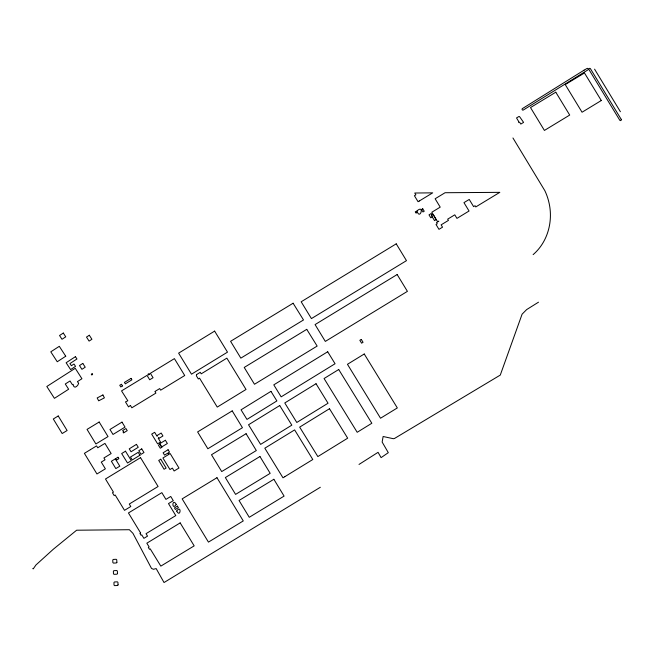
<?xml version="1.0" encoding="UTF-8"?>
<svg xmlns="http://www.w3.org/2000/svg" width="654" height="654" viewBox="0 0 654 654"><rect width="100%" height="100%" fill="white"/><g stroke="black" fill="none" stroke-linecap="round" stroke-linejoin="round"><path stroke-width="0.98" d="M533.124 254.627C547.627 242.184 553.194 221.673 549.123 203.288A57.715 57.715 0 0 0 544.864 190.706L512.94 137.969M359.013 464.438L378.069 452.323L381.086 457.636L388.304 452.666L382.149 442.063L383.121 436.504L393.332 438.711L394.517 438.458L500.277 375.085L522.096 314.182L526.65 309.587L538.487 302.189M432.245 216.858L430.773 217.782L428.999 214.88L431.19 213.531L432.081 214.986L433.308 214.692L431.82 212.239L440.216 207.138L435.131 198.767L445.063 192.726L499.795 192.35L475.785 206.934L475.049 205.708L473.61 206.631L469.229 199.437L463.956 202.642L469.049 211.013L456.942 218.387L454.775 214.831L447.671 219.155L448.431 220.406L441.131 224.845L442.545 227.175L438.965 229.341L436.03 224.51L437.224 223.782L436.504 222.597L438.826 221.191L437.51 221.6L433.553 215.084L436.014 219.703L434.526 220.611L431.37 215.419L432.081 214.986M320.337 487.271L164.031 582.534L156.167 568.579L153.453 569.282L151.515 568.44L132.958 533.353L129.378 529.715L76.632 530.214L53.366 549.188L35.929 564.991L33.272 568.849L32.7 568.596M594.568 69.152L620.393 111.72M176.694 511.036C180.561 518.45 181.747 504.136 176.694 511.036M176.253 504.397C171.552 511.412 172.076 497.22 176.253 504.397M78.635 383.35C77.916 386.154 73.755 389.817 73.142 384.364L72.463 384.805L70.019 380.98L65.277 383.996L68.637 389.236L54.421 398.343L46.818 386.489L75.243 368.292L81.93 378.74L77.434 381.617L78.635 383.35M518.794 121.677L518.728 122.527L519.922 122.617L520.813 124.08L523.592 122.388L519.57 116.649L518.908 116.494L516.521 117.949L518.794 121.677M416.95 210.948C419.999 220.946 424.904 203.86 416.95 210.948M196.617 374.562L196.347 375.739L198.309 378.944L199.56 378.184L217.251 407.082L246.027 389.465L226.856 358.139L201.203 373.835L200.279 372.322L196.617 374.562M116.886 562.342L116.371 562.963L113.428 563.094L112.848 562.53L112.774 560.012L113.248 559.44L116.167 559.293L116.739 559.832L116.886 562.342M117.499 573.574L116.984 574.196L114.041 574.335L113.461 573.771L113.387 571.253L113.861 570.68L116.78 570.533L117.352 571.065L117.499 573.574M118.063 584.88L117.548 585.494L114.613 585.632L114.025 585.068L113.951 582.551L114.434 581.978L117.344 581.823L117.916 582.362L118.063 584.88M75.423 356.659L66.119 362.757L70.607 369.6L75.545 366.363L74 364.008L71.384 365.733L69.953 363.55L76.951 358.981L75.423 356.659M149.513 374.26L148.335 375.028L147.869 374.325L149.047 373.557L149.513 374.26M65.743 356.226L57.25 361.752L50.783 351.827L59.301 346.318L65.743 356.226M63.315 333.049L59.539 335.494L61.991 339.271L65.752 336.835L63.315 333.049M89.312 335.249L86.492 337.072L89.099 341.094L91.912 339.271L89.312 335.249M158.701 437.878L158.211 438.196L160.549 442.055L157.614 443.829L151.695 434.117L154.655 432.31L157.009 436.218L157.524 435.916L157.205 435.433L161.17 433.038L162.944 435.965L158.996 438.376L158.701 437.878M82.805 363.42L79.494 365.545L81.913 369.322L85.233 367.205L82.805 363.42M136.433 444.36L129.239 448.848L131.053 451.767L138.256 447.279L136.433 444.36M584.079 70.158L522.472 108.556A0.842 0.842 0 0 0 522.203 109.717A0.842 0.842 0 0 0 523.364 109.986L587.823 69.953A0.842 0.842 0 0 0 588.134 68.801A0.842 0.842 0 0 0 586.981 68.49L584.079 70.158M130.399 405.423L128.527 406.878L125.478 401.899L127.841 400.788L121.538 390.896L147.019 375.371L149.701 379.77L153.061 377.726L150.371 373.303L174.405 358.629L184.722 375.519L160.68 390.185L159.707 388.574L155.382 391.206L154.908 391.501L155.889 393.111L131.846 407.785L130.399 405.423M419.247 200.974L418.053 201.71L414.415 195.718L415.879 194.835L414.75 193.02L432.686 192.848L419.271 201.015M123.622 432.024L123.14 432.319L123.508 432.923L127.228 430.643L125.92 428.525L122.69 430.512L123.622 432.024M125.486 451.203L121.677 453.557L127.514 462.999L131.323 460.645L125.486 451.203M270.96 391.354L241.048 409.821L246.967 419.41L276.879 400.935L270.96 391.354M329.485 408.717L299.671 427.119L317.852 456.582L347.675 438.18L329.485 408.717M122.478 385.909L120.786 386.947L119.756 385.271L121.44 384.241L122.478 385.909M422.729 208.781L421.495 209.542L422.991 211.97L424.233 211.209L422.729 208.781M361.286 339.426L359.847 340.309L361.613 343.178L363.052 342.295L361.286 339.426M279.732 405.545L248.528 424.773L260.619 444.393L291.823 425.157L279.732 405.545M338.715 369.51L324.065 378.527L357.19 432.286L371.832 423.261L338.715 369.51M316.029 383.718L284.784 402.954L296.793 422.468L328.046 403.224L316.029 383.718M284.768 476.709L282.986 477.812L264.813 448.203L294.627 429.907L312.8 459.517L284.768 476.709M58.231 415.969L53.301 418.993L62.171 433.537L67.109 430.52L58.231 415.969M90.407 449.666L84.391 453.345L96.956 473.97L105.376 468.836L101.272 462.108L105.032 459.803L103.921 457.964L111.147 453.557L104.942 443.387L97.748 447.777L96.555 445.897L90.407 449.666M141.738 448.881L138.795 450.68L141.035 454.334L143.978 452.535L141.738 448.881M161.767 447.311L160.295 448.219L158.415 445.137L159.895 444.246L161.767 447.311M168.078 449.748L163.116 452.789L164.53 455.11L167.776 453.14L168.626 454.514L162.92 457.98L169.975 469.556L172.37 468.092L174.127 470.986L178.975 468.035L170.179 453.574L169.272 454.121L168.438 452.731L169.517 452.086L168.078 449.748M327.695 351.754L273.789 384.854L281.155 396.855L335.061 363.747L327.695 351.754M364.245 353.994L347.454 364.294L380.538 418.225L397.33 407.933L364.245 353.994M131.029 378.38L124.432 382.41L125.315 383.849L131.912 379.819L131.029 378.38M214.626 331.112L178.616 353.152L191.491 374.186L227.494 352.146L214.626 331.112M121.979 422.124L109.962 429.474L113.011 434.46L125.037 427.103L121.979 422.124M139.964 455.233L132.263 459.934L130.498 457.023L138.19 452.331L139.964 455.233M140.618 532.985L139.923 533.411L141.051 535.274L141.755 534.849L143.88 538.348L147.526 536.125L146.038 533.672L175.779 515.581L168.487 503.588L173.285 500.67L170.735 496.46L165.928 499.386L161.84 492.658L128.446 512.965L140.618 532.985M555.794 92.198L530.508 107.567L544.414 130.44L569.699 115.063L555.794 92.198M601.288 100.528L582.052 112.226L565.236 84.579L584.472 72.978L601.288 100.528M293.115 303.227L230.584 341.314L240.836 358.139L303.505 319.961L293.115 303.227M99.171 422.018L87.047 429.4L95.885 443.96L108.024 436.586L99.171 422.018M396.226 243.836L301.175 301.78L311.427 318.596L406.477 260.652L396.226 243.836M306.751 329.346L244.228 367.442L254.48 384.266L317.149 346.08L306.751 329.346M397.158 274.541L315.073 324.588L325.324 341.413L407.409 291.357L397.158 274.541M117.982 457.252L115.586 458.716L116.453 460.154L118.865 458.699L117.982 457.252M165.38 440.265L159.739 443.698L161.718 446.935L167.359 443.502L165.38 440.265M140.536 457.645L105.49 478.998L113.453 492.143L112.455 492.748L114.188 495.601L115.178 495.004L124.513 510.341L130.792 506.523L129.279 504.03L158.088 486.494L140.536 457.645M232.211 410.884L197.614 431.926L207.849 448.758L242.446 427.716L232.211 410.884M246.084 433.708L211.487 454.743L221.714 471.575L256.319 450.541L246.084 433.708M216.973 477.698L182.155 498.871L208.446 542.109L243.263 520.927L216.973 477.698M259.949 456.517L225.352 477.559L235.587 494.391L270.184 473.341L259.949 456.517M180.169 522.898L146.831 543.196L149.12 546.957L148.335 547.431L149.48 549.311L150.224 548.853L160.827 566.127L194.173 545.861L180.169 522.898M273.863 479.284L239.037 500.474L249.264 517.289L284.089 496.1L273.863 479.284M115.341 458.855L111.376 461.258L115.832 468.591L119.805 466.188L115.341 458.855M416.623 212.697L416.018 213.065L415.274 211.822L415.879 211.463L416.623 212.697M177.438 506.122L174.471 507.913L175.403 509.458L178.37 507.668L177.438 506.122M92.165 373.769L91.323 374.276L91.756 374.995L92.598 374.489L92.165 373.769M160.753 459.231L158.718 460.441L164.08 469.253L166.124 468.043L160.753 459.231M102.915 394.967L97.176 397.934L98.672 400.82L104.411 397.853L102.915 394.967M621.186 119.306L590.456 68.76A0.842 0.842 0 0 0 589.295 68.482A0.842 0.842 0 0 0 589.009 69.635L619.747 120.181A0.842 0.842 0 0 0 620.908 120.467A0.842 0.842 0 0 0 621.186 119.306"/></g></svg>
